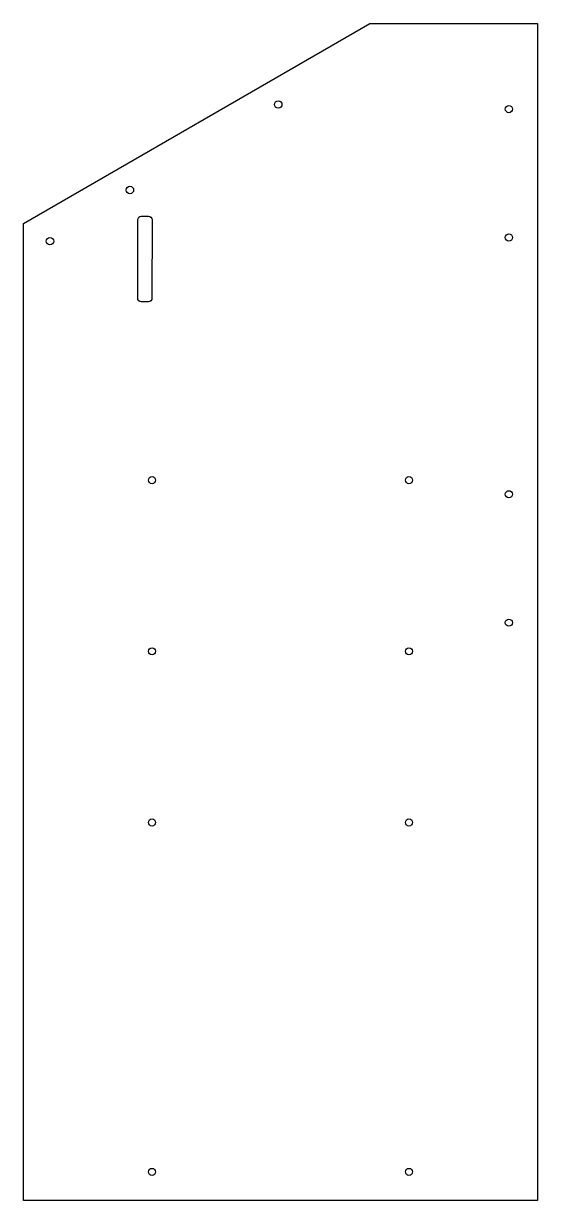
# Model space of a CAD drawing. Header units: inches. Extents: x 0.5 to 18.5, y -34.2 to 7.
import ezdxf

# ---------------------------------------------------------------- set-up
doc = ezdxf.new("R2010")
doc.units = ezdxf.units.IN
doc.layers.get('0').update_dxf_attribs({"linetype": 'CONTINUOUS'})

msp = doc.modelspace()

# ---------------------------------------------------------------- linework, layer by layer
msp.add_lwpolyline([(12.634, 7.005), (18.5, 7.005), (18.5, -34.25), (0.5, -34.25), (0.5, 0)], close=True)
msp.add_lwpolyline([(4.623, -2.75, -0.414445), (4.498, -2.625), (4.5, 0.125, -0.413982), (4.625, 0.25), (4.875, 0.25, -0.414445), (5, 0.125), (4.998, -2.625, -0.413982), (4.873, -2.75)], format="xyb", close=True)
for centre, radius in [((9.422, 4.169), 0.13), ((17.5, 4.005), 0.125), ((4.226, 1.169), 0.13), ((17.5, -0.495), 0.125), ((1.425, -0.625), 0.13), ((5, -9), 0.125), ((14, -9), 0.125), ((17.5, -9.495), 0.125), ((17.5, -13.995), 0.125), ((5, -15), 0.125), ((14, -15), 0.125), ((5, -21), 0.125), ((14, -21), 0.125), ((5, -33.25), 0.125), ((14, -33.25), 0.125)]:
    msp.add_circle(centre, radius)

doc.saveas('drawing.dxf')
